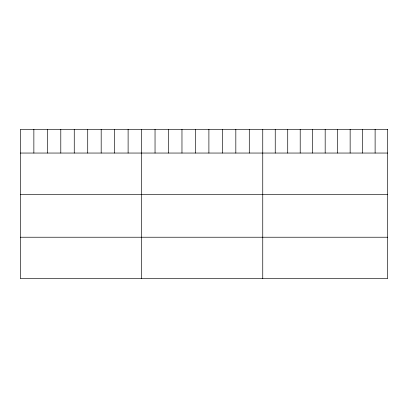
<?xml version="1.0" encoding="UTF-8"?>
<svg xmlns="http://www.w3.org/2000/svg" width="408" height="408" viewBox="0 0 408 408"><rect width="100%" height="100%" fill="white"/><g stroke="black" fill="none" stroke-linecap="round" stroke-linejoin="round"><path stroke-width="0.61" d="M20.4 153.046L387.6 153.046M20.4 194.509L387.6 194.509M20.4 237.226L387.6 237.226M375.115 129.316L375.115 153.046M362.63 129.316L362.63 153.046M350.146 129.316L350.146 153.046M337.661 129.316L337.661 153.046M325.176 129.316L325.176 153.046M312.691 129.316L312.691 153.046M300.206 129.316L300.206 153.046M287.722 129.316L287.722 153.046M275.237 129.316L275.237 153.046M262.752 129.316L262.752 278.684M249.288 129.316L249.288 153.046M235.824 129.316L235.824 153.046M222.36 129.316L222.36 153.046M208.896 129.316L208.896 153.046M195.432 129.316L195.432 153.046M181.968 129.316L181.968 153.046M168.504 129.316L168.504 153.046M155.04 129.316L155.04 153.046M141.576 129.316L141.576 278.684M128.112 129.316L128.112 153.046M114.648 129.316L114.648 153.046M101.184 129.316L101.184 153.046M87.72 129.316L87.72 153.046M74.256 129.316L74.256 153.046M60.792 129.316L60.792 153.046M47.328 129.316L47.328 153.046M33.864 129.316L33.864 153.046M387.6 129.316L20.4 129.316L20.4 278.684L387.6 278.684L387.6 129.316"/></g></svg>
